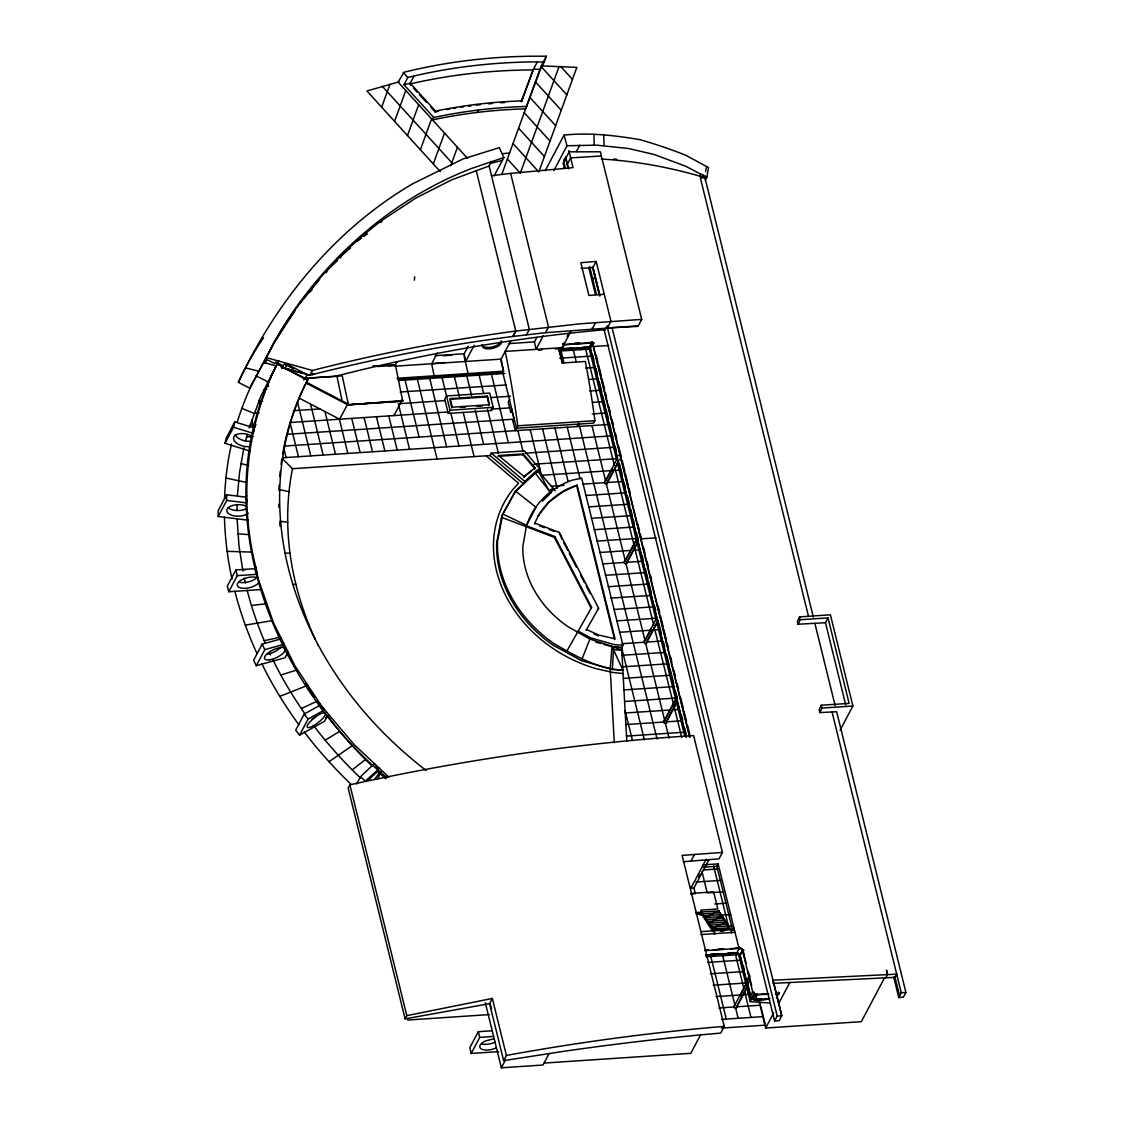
<?xml version="1.0" encoding="UTF-8"?>
<svg xmlns="http://www.w3.org/2000/svg" width="1124" height="1124" viewBox="0 0 1124 1124"><rect width="100%" height="100%" fill="white"/><g stroke="black" fill="none" stroke-linecap="round" stroke-linejoin="round"><path stroke-width="1.5" d="M237.038 509.664L237.094 504.985M689.686 737.33L591.983 341.598L591.73 343.017L564.346 344.787M501.992 515.565L515.523 491.09L536.008 507.275L526.538 525.329L522.829 546.447A98.35 81.813 27.9 0 0 567.732 626.504L589.875 639.092L613.676 646.862L612.355 669.553L581.403 660.617L552.868 645.036A124.567 103.633 27.9 0 1 496.71 542.456L501.992 515.565L515.523 491.09L535.193 472.965L538.593 471.363L539.857 468.947L524.43 450.921L491.314 453.127L490.05 455.529L292.479 468.708L282.756 459.042M237.417 495.67L239.524 472.628L243.922 447.774M612.032 646.328L610.206 668.935L614.294 742.739M414.391 280.157L414.658 276.715M592.025 342.047L591.66 342.82M739.269 947.054L739.227 948.684L739.03 947.153M757.211 994.333C756.972 997.213 756.761 991.888 757.239 994.333M613.409 649.532L613.676 646.862L621.614 647.564L622.893 645.162L581.684 478.093L571.863 480.243A98.35 81.813 27.9 0 0 526.987 524.472L526.313 526.72M372.985 366.269L395.395 364.738L402.687 401.071L347.864 404.851L348.019 403.404L339.645 419.21L300.206 398.655M705.563 171.536L706.546 166.408M292.479 468.708C284.864 506.868 286.564 546.629 295.893 584.325A340.937 283.641 27.9 0 0 304.632 613.339L305.503 615.741A340.937 283.641 27.9 0 0 315.296 639.528M231.474 443.966L229.942 451.272A406.495 338.183 27.9 0 0 226.458 473.499L225.671 481.002A406.495 338.183 27.9 0 0 224.533 499.14M225.039 443.306L226.261 437.938L234.775 421.865L254.15 427.921L255.007 426.305L252.844 433.26L233.553 427.232L225.039 443.306L249.865 451.075M233.553 427.232L234.775 421.865M562.857 344.365C565.316 342.23 562.126 346.164 563.588 343.27M245.496 441.1L247.224 434.482M249.121 427.921L260.923 396.041L278.808 360.888M381.654 107.159L390 84.216M394.566 121.35L405.778 90.51M407.478 135.54L418.69 104.701M420.39 149.731L431.602 118.891M433.302 163.921L444.514 133.082M450.71 165.776L457.44 147.272M522.239 99.024L523.264 96.214M521.185 101.666L533.071 69.955L537.328 61.918L544.185 62.185L546.348 56.228L531.75 56.214A570.416 474.553 27.9 0 0 403.994 72.259L398.135 82.094L467.486 158.329M521.55 101.652L533.493 69.154L540.363 69.421L544.185 62.185M501.782 174.417L541.037 66.456L566.861 94.838M526.903 106.443A521.269 433.667 27.9 0 0 433.808 117.5L432.529 119.903A521.269 433.667 27.9 0 1 525.625 108.845L540.363 69.421M559.134 66.386L520.3 173.18L507.388 158.99M237.164 422.385A406.495 338.183 27.9 0 1 241.871 408.335L244.484 401.423A406.495 338.183 27.9 0 1 253.392 381.148M589.875 639.092L581.403 660.617M276.237 365.75L276.265 365.665C203.332 507.641 270.336 681.2 386.811 777.653M549.018 490.64L550.943 492.902L553.106 488.336L549.018 490.64L538.593 471.363L535.15 473.063L515.101 491.891M840.064 730.277L852.891 706.027L830.411 614.828L799.543 616.893L797.38 621.389L798.082 624.241L825.466 622.71L828.023 617.891L800.246 619.745L798.082 624.241M828.023 617.891L849.112 703.385L821.321 705.226L819.157 709.736L819.86 712.574L836.663 711.759L905.902 992.45L903.387 997.185L898.75 997.494L893.721 977.079M819.86 712.574L822.023 708.078L821.321 705.226M494.181 175.836L503.847 157.571L499.323 147.666L462.877 159.004L412.634 183.816C334.994 229.268 276.265 301.443 238.344 382.329L249.837 388.216L275.38 340.207C302.651 293.589 339.139 252.577 382.315 220.121L416.147 197.88L451.876 179.77L489.123 165.987L491.539 161.463M274.101 342.202L263.719 362.49L276.406 366.002M249.837 388.216L280.213 331.678A424.38 379.364 -21 0 1 300.052 302.005M704.579 176.665L706.069 176.861L685.528 166.183L654.098 154.48L628.485 148.508L596.633 145.165L567.002 145.741L553.851 170.567M433.808 117.5L403.98 84.707L407.815 77.472L418.676 74.929A563.855 469.101 27.9 0 1 532.79 61.918L537.328 61.918M411.272 85.691L409.782 84.047L414.039 76.011M280.775 331.678L294.024 312.107M263.719 362.49L265.334 362.897L267.034 359.68L274.846 363.614L275.703 361.998L283.206 365.876M295.106 309.943L276.448 339.392M305.082 297.158L319.666 279.286M326.199 272.739L327.899 269.521L337.551 260.487M281.787 368.56L284.203 364.007L293.87 368.939M340.389 258.014L341.808 255.331L350.477 248.053M252.844 433.26L253.687 431.658M218.197 516.506L226.711 500.433L246.282 502.849L247.125 501.248L245.945 497.159L226.612 494.771L218.098 510.844L218.197 516.506L248.263 520.215M292.31 371.988L304.492 378.676L307.077 378.507M430.731 107.075L435.1 111.88L438.908 110.391A527.83 439.133 27.9 0 1 521.606 100.865L521.972 100.851M381.036 222.566L382.343 220.093M303.789 380.01L304.576 378.142M306.543 379.491L307.259 378.142L342.23 375.809L348.314 404.148L347.864 404.851L307.091 383.607L307.569 379.659M565.934 157.964L569.18 151.838L600.356 151.796L641.692 319.385L579.886 323.838L515.79 331.06A800.021 356.364 -13.9 0 0 317.46 369.178L312.416 370.498L309.887 375.276L307.077 374.545M245.945 497.159L246.788 495.558M307.386 380.46L307.091 383.607L306.796 381.12M476.183 105.178L476.604 104.377M477.082 112.456L478.36 110.04M426.249 770.516A358.963 298.647 27.9 0 1 307.639 379.968L277.122 364.078C245.973 426.432 238.695 499.618 255.794 567.072L254.951 568.688L235.857 569.952L227.343 586.026L228.748 591.73L259.616 589.678M228.748 591.73L237.262 575.657L235.857 569.952M256.103 574.406L257.199 572.776L255.794 567.072M237.262 575.657L256.356 574.378L257.199 572.776M347.864 404.851L403.066 400.495M348.44 404.682L348.019 403.404M546.348 56.228L541.248 65.88L576.837 67.384L538.817 171.944L512.994 143.563M396.913 361.872L395.044 365.412L373.168 366.312M280.86 637.589L280.017 639.205L262.145 644.136L253.631 660.209L256.3 665.703L285.032 657.765L288.123 651.92M256.3 665.703L264.8 649.63L282.742 644.67L283.599 643.068L280.017 639.205M393.906 415.585L402.266 399.779L402.617 401.212L347.934 404.724M433.33 377.285L434.117 375.809L431.658 363.74L437.377 352.936M545.154 170.806L564.051 135.105C589.369 132.407 615.151 135.442 640.132 139.699A333.744 172.478 2.7 0 1 685.514 155.154L708.499 167.574L706.841 177.297L705.212 180.36M463.833 354.411L468.202 346.15M567.423 164.02L570.669 157.88L601.382 155.983M464.1 355.985L468.062 373.547L467.289 375.023M576.345 151.614L579.745 145.193M464.914 360.706L465.617 361.478L474.202 345.251M448.265 413.421L444.753 399.175L446.467 395.957L489.671 393.077L493.183 407.324L491.483 410.541L448.265 413.421L449.979 410.204L442.083 377.622M256.96 572.79L258.155 578.691L273.553 622.949L294.98 665.872L320.27 704.003L319.427 705.605L304.197 714.077L295.696 730.15L299.574 735.138L324.583 721.229L327.674 715.384M299.574 735.138L308.088 719.065L323.206 710.663L324.049 709.047L320.27 704.003M476.225 170.609L515.79 331.06L512.909 336.469A764.545 340.558 -13.9 0 0 314.832 373.983L312.472 374.489L312.233 373.154L312.57 374.573M500.686 359.919L510.9 340.628M489.446 404.71L489.024 405.525L487.324 396.098L450.204 398.57L452.326 407.183L489.446 404.71L487.324 396.098M559.092 350.351L562.225 363.01L585.365 361.464L586.587 367.984A397.053 131.353 86.2 0 1 594.933 420.671L593.655 423.088L516.492 428.23L502.779 372.662L503.566 371.187L501.107 359.118L394.608 366.213M526.425 334.896L529.348 329.402L489.123 165.987M543.342 335.584L536.05 349.367L534.476 341.893L536.879 337.369M509.776 399.287L508.245 402.181L510.718 412.157L512.249 412.058L514.356 420.601L512.825 420.699L515.284 430.675L517.771 425.813A397.053 131.353 86.2 0 0 506.601 358.416L505.126 351.152M515.79 331.06L512.909 336.469L545.547 332.676L548.526 327.042L510.633 173.391L491.441 175.737M542.218 348.96L541.698 349.957L538.326 350.182M510.718 412.157L512.207 409.347M599.921 295.837L592.938 267.582L596.198 261.442L580.841 262.707L588.92 295.472L604.276 294.221L610.95 321.281L607.466 327.871L637.982 326.382L641.692 319.385M512.825 420.699L514.314 417.889M558.67 348.819L559.204 347.822L562.225 363.01M567.1 336.455L568.716 333.378M555.284 349.044L561.789 348.552L570.795 331.538M561.93 349.325L564.431 344.267L561.93 349.325L589.524 347.513M498.016 456.344L522.857 454.686L523.278 453.885L535.249 467.879L534.336 469.003M683.252 861.701L719.009 858.834L722.423 852.414L693.606 735.574A1082.904 482.365 -13.9 0 0 349.873 784.833L348.173 788.05L405.104 1018.864L489.586 1003.648L492.34 998.449L406.804 1015.646L405.104 1018.864M580.546 349.69L581.825 347.274M595.594 322.546L592.418 328.545L592.25 327.829M356.645 783.99L360.523 776.684L374.376 763.575L378.24 769.603L365.286 781.054L360.523 776.684M561.874 349.086L589.299 347.26L591.856 342.441L592.868 343.003L590.409 348.033L617.54 458.058M589.355 347.499L592.25 342.736M616.725 460.236L589.313 349.1L590.592 346.698M686.09 737.063L590.142 348.047L592.404 342.82M501.276 519.176L502.793 514.047L526.538 525.329M539.857 468.947L536.429 470.661L524.866 481.508L523.587 483.924L490.05 455.529M605.148 329.753L607.115 326.452L777.204 1016.054L774.605 1020.971L779.227 1020.662L781.784 1015.829L612.046 327.646M378.24 769.603L379.083 768.001M535.15 473.063L550.943 492.902M377.608 778.707L381.486 771.401M601.354 159.032A406.944 333.659 30.7 0 1 699.521 176.075L700.702 173.841M703.849 175.611L703.048 177.128L699.521 176.075M577.019 426.572L578.551 423.678M538.031 515.916L548.709 502.344L562.871 491.75L577.16 485.175L615.053 638.811L598.952 635.088L586.503 629.566L586.082 630.367L598.614 608.239L559.218 532.369L535.066 523.222L534.631 524.037C541.417 505.154 558.375 491.272 577.16 485.175M554.82 536.541L591.603 607.382L591.182 608.182L554.385 537.342L554.82 536.541L526.735 525.906M559.218 532.369L562.014 539.365M616.809 459.365L604.473 482.674L582.864 484.107M618.818 455.642L620.097 453.239M611.99 469.2L605.667 481.142L591.955 425.575M626.855 561.55A1.644 1.363 27.9 0 1 626.546 563.658A1.644 1.363 27.9 0 1 624.241 562.702A1.644 1.363 27.9 0 1 625.337 560.932L606.37 483.994A1.644 1.363 27.9 0 0 607.564 482.463L617.582 463.524M595.678 562.801L596.099 562M566.187 652.313L591.603 607.382M577.708 631.899L578.143 631.098L590.55 637.814L614.8 644.74L622.893 645.162M598.179 609.053L598.614 608.239M636.493 539.155L624.157 562.464L602.548 563.897M625.337 560.932L637.687 537.623L636.957 537.862A1.644 1.363 27.9 0 0 637.575 540.335L637.856 540.419M637.111 542.878L626.04 563.784L645.021 640.722L651.344 628.78M636.493 544.775L627.234 562.253L642.675 561.227M656.177 618.945L643.827 642.254L622.218 643.687M666.209 721.13A1.644 1.363 27.9 0 1 665.914 723.238A1.644 1.363 27.9 0 1 663.596 722.282A1.644 1.363 27.9 0 1 664.706 720.512L645.724 643.574A1.644 1.363 27.9 0 0 646.918 642.043L656.95 623.103M492.214 1030.75L478.318 1031.677L469.804 1047.751L471.209 1053.455L498.649 1051.628M471.209 1053.455L479.723 1037.382L478.318 1031.677M675.847 698.735L663.511 722.044L625.871 724.544M664.706 720.512L677.041 697.203L675.805 692.187M676.465 702.458L665.408 723.364L669.061 738.215M675.847 704.355L666.588 721.833L681.116 720.863M722.423 852.414L682.113 855.406L724.278 1026.395L720.737 1033.082L705.661 1034.417A1377.378 613.535 -13.9 0 0 564.276 1051.235L503.65 1060.634L506.404 1055.436L492.34 998.449M549.116 1053.497L543.018 1065.018L501.346 1067.8L505.28 1060.354M691.063 861.012L694.576 854.366M708.738 860.057L693.958 887.988L690.867 888.199L706.195 859.228M698.524 877.268L700.168 874.177M733.972 928.003L732.693 930.419L716.873 866.295L718.152 863.892L703.202 864.89M702.078 911.986L702.781 914.838L703.301 913.868L720.273 912.73L719.767 913.7L719.065 910.847L702.078 911.986L701.573 912.955L700.87 910.103L717.843 908.979L713.628 891.88L691.316 893.369M720.273 912.73L720.976 915.582L721.496 914.613L704.523 915.737L704.003 916.706L703.301 913.868M705.731 917.62L706.434 920.472L706.954 919.502L723.926 918.364L723.42 919.334L722.718 916.481L705.731 917.62L705.226 918.589L704.523 915.737M712.742 922.003L707.656 922.34L708.162 921.371L725.149 920.247L725.851 923.099L722.451 923.324M709.385 923.254L710.087 926.106L710.607 925.136L727.579 923.998L727.059 924.968L726.357 922.13L709.385 923.254L708.865 924.223L708.162 921.371M718.545 911.831L719.065 910.847M727.579 923.998L728.282 926.85L728.802 925.881L711.815 927.005L711.309 927.988L710.607 925.136M730.712 930.602L730.01 927.764L713.038 928.888L712.518 929.857L711.815 927.005M722.198 917.465L722.718 916.481M832.055 712.04L901.279 992.731M714.625 934.255L714.26 930.77M725.149 920.247L724.629 921.216L723.926 918.364M725.851 923.099L726.357 922.13M731.598 933.117L731.232 929.632M705.731 955.231L736.768 953.166L739.269 948.108A3.007 2.501 27.9 0 1 742.739 950.525L743.919 955.33M769.701 998.772C749.413 1003.1 749.497 999.658 746.252 981.013L739.929 955.372L742.486 950.539A2.726 2.276 27.9 0 0 739.325 948.347L704.846 950.637M769.645 998.534L753.6 999.503L750.691 997.48L740.182 955.344L742.219 950.567L743.723 950.159M700.8 1034.431L690.796 1053.314L544.241 1063.065M747.881 971.361L749.385 977.459L746.603 982.404A1.644 1.363 27.9 0 0 746.125 983.683L733.789 1006.992L718.84 1007.975M739.718 996.496L746.041 984.568L738.665 954.641L705.97 956.819M747.896 983.303C747.151 987.364 747.811 982.179 750.045 980.128M748.022 985.003L735.686 1008.312L738.145 1018.288M746.898 987.841L736.866 1006.781L760.021 1005.235M750.144 996.763L752.701 991.944L742.486 950.539M751.296 998.281L753.951 993.841M754.12 993.686L750.27 1001.681L769.968 1003.015M752.181 999.222L754.85 994.192M752.602 999.194L755.159 994.375L767.144 994.052M754.471 999.545L757.028 994.726M754.513 999.784L757.253 994.824M776.389 998.084L778.932 993.265L775.56 993.49M884.518 977.908L861.335 1021.66L765.641 1028.039L773.691 1012.879M778.525 1003.774L789.793 982.545M777.204 1016.054L781.784 1015.829L772.989 980.212L896.741 974.157L895.041 977.36L899.607 995.892M898.75 997.494L901.308 992.675L905.902 992.45M607.466 327.871L607.353 325.988M563.517 160.676L564.796 158.526M592.896 279.806L594.807 276.574M885.67 977.824L887.581 974.592L886.527 970.321L887.581 974.592M896.713 974.199L895.041 977.36L772.806 983.36M702.191 176.875L703.174 175.232M300.052 302.005L305.377 294.924A430.408 385.307 -15.7 0 1 322.349 274.214L328.32 267.526A432.768 387.33 -10.4 0 1 353.484 242.363L360.087 236.462A432.08 385.939 -5.1 0 1 380.643 219.644L387.724 214.347A428.694 381.5 0 0 1 409.558 199.608L417.06 195A424.198 375.458 5 0 1 439.99 182.467L447.816 178.618A419.308 368.475 9.8 0 1 471.659 168.417L503.847 157.571M296.764 307.456L298.113 305.672M294.305 311.573L295.205 310.393M309.915 292.17L312.036 289.514M299.04 304.52L305.152 297.045M753.67 991.972L752.42 991.902L753.684 992.042M542.232 501.29L549.692 494.096M562.829 344.127C566.032 343.185 561.55 344.38 563.77 344.801M593.978 343.143L592.46 343.466L593.936 342.834M352.205 769.87L365.441 759.529M357.699 240.958L361.352 238.232M363.797 236.419L367.52 233.778M329.023 761.693L352.233 745.662M535.249 467.879L534.771 468.202A127.63 106.19 27.9 0 0 524.177 476.59L498.452 455.543L523.278 453.885M564.192 343.312L564.389 344.843L563.981 343.466M325.173 740.168L339.757 731.303M325.51 717.829L328.039 716.48M617.624 457.904L617.287 458.072A1.644 1.363 27.9 0 0 617.891 460.545L618.706 460.685L606.37 483.994A1.644 1.363 27.9 0 1 604.557 482.913A1.644 1.363 27.9 0 1 605.274 481.213M656.978 617.483L656.641 617.652A1.644 1.363 27.9 0 0 657.245 620.125L658.06 620.265L645.724 643.574A1.644 1.363 27.9 0 1 643.912 642.492A1.644 1.363 27.9 0 1 644.628 640.792M593.191 342.848L592.769 343.607M301.33 708.513L317.108 701.236A373.716 310.912 27.9 0 0 318.598 703.399M279.82 696.374L307.007 685.612M749.357 976.545L750.073 975.899L748.879 976.573M273.034 659.999L274.284 662.528A393.386 327.281 27.9 0 0 280.831 675.046L296.23 670.171M314.832 373.983L309.887 375.276L281.169 367.323M398.879 81.897L366.916 90.974L440.341 171.663M490.528 163.373L502.344 160.409M403.98 84.707L410.204 83.246L435.522 111.079M409.782 84.047L414.419 82.965A563.855 469.101 27.9 0 1 528.533 69.955L533.071 69.955M264.224 640.722L280.255 637.182M435.1 111.88L438.486 111.192M677.041 697.203L676.311 697.442A1.644 1.363 27.9 0 0 676.929 699.915L677.21 699.999M506.404 1055.436L508.821 1054.986A1082.904 482.365 -13.9 0 1 709.202 1027.659L724.278 1026.395M234.888 591.322L234.874 591.266A406.157 337.903 27.9 0 0 245.327 625.113L272.036 620.687M493.942 1038.759L485.428 1040.922A11.479 5.114 -13.9 0 0 481.213 1048.875A11.479 5.114 -13.9 0 0 496.485 1047.849M251.425 605.471L266.388 603.728M510.633 173.391L573.057 167.631L568.856 150.518M545.547 332.676L638.277 325.82M431.658 363.74L444.964 362.532M581.052 268.453L592.938 267.582M508.751 343.607L534.476 341.893M563.602 344.084L564.374 344.028M574.659 343.34L579.801 343.003M569.573 343.93L579.858 343.242M586.714 342.778L591.856 342.441M564.487 344.506L591.912 342.68M435.311 355.676L464.17 353.751L465.617 361.478M505.182 351.419L562.295 347.625M443.46 355.76L451.946 355.198M565.105 348.398L573.465 347.836M583.286 347.175L589.131 346.796M593.894 346.473L608.73 345.49M559.049 351.124L589.313 349.1M377.538 366.579L381.036 366.34M388.033 365.876L393.288 365.525M559.654 358.205L592.067 356.055M304.646 378.409L334.966 376.385L358.387 370.569A786.603 350.379 -13.9 0 1 605.19 329.669M397.067 378.282L503.566 371.187L501.079 361.549M397.98 379.645L502.779 372.662M263.929 389.494L266.571 389.311M398.865 380.502L504.943 373.435M585.618 368.068L593.332 367.548M258.604 401.437L262.777 401.156M400.13 392.009L506.025 384.956M588.428 379.462L597.687 378.844M449.769 399.371L486.903 396.898M259.082 412.986L253.968 413.323L241.871 408.335M293.364 410.696L319.918 408.939M399.863 403.614L445.104 400.594M491.244 397.517L510.521 396.238M589.693 390.969L598.966 390.351M460.334 407.436L465.406 407.099M477.208 406.312L482.28 405.975M449.979 410.204L493.183 407.324M249.964 425.181L256.047 424.774M447.914 411.988L290.006 422.512L298.436 456.709M509.65 407.886L491.132 409.122L491.483 410.541M592.517 402.364L603.307 401.647M246.549 436.997L252.703 436.576M286.634 434.328L514.005 419.182M592.236 413.969L606.131 413.042M517.771 425.813L594.933 420.671M284.822 446.031L608.941 424.436M283.065 457.735L611.751 435.845M525.048 453.197L614.561 447.24M534.069 464.184L615.826 458.733M541.909 475.241L620.181 470.029M551.294 486.214L564.15 485.357M607.564 482.463L621.446 481.536M585.674 495.501L625.801 492.832M588.484 506.91L628.611 504.226M591.294 518.304L631.421 515.635M594.104 529.699L632.7 527.128M596.914 541.094L637.055 538.424M641.228 538.832L656.135 537.834M599.738 552.502L630.606 550.437M635.229 550.128L638.32 549.931M292.816 584.522L295.893 584.325M605.358 575.291L643.94 572.72M608.168 586.7L648.295 584.016M610.978 598.094L651.105 595.425M613.788 609.489L653.915 606.819M616.598 620.884L655.18 618.312M619.408 632.292L659.535 629.609M646.918 642.043L660.814 641.116M622.036 655.278L665.155 652.412M622.682 666.827L668.007 663.806M623.314 678.376L669.749 675.285M623.961 689.911L674.33 686.553M624.593 701.46L675.426 698.074M625.239 712.995L670.101 710.017M674.807 709.694L678.278 709.469M822.023 708.078L852.891 706.027M626.518 736.094L683.954 732.258M701.938 867.292L716.873 866.295M703.202 869.99L717.814 869.021M695.939 882.059L720.625 880.415M690.726 894.001L695.363 893.692L693.958 887.988M723.449 891.824L707.221 892.892L701.994 871.732M714.836 903.977L726.259 903.218M695.615 912.632L701.39 912.238L700.547 913.854L696.206 914.135M713.459 912.168L716.845 911.943M709.581 914.374L712.967 914.149M719.262 915.273L730.755 914.5M705.703 916.594L709.089 916.369M717.098 917.802L720.498 917.577M713.234 920.022L716.62 919.783M716.873 925.656L720.273 925.431M731.879 926.007L728.493 926.232L713.628 865.986M713.009 927.876L716.395 927.637M726.104 928.958L729.504 928.733M730.361 929.183L713.389 930.321L712.799 931.431L700.926 913.124M700.997 931.656L734.323 929.436M720.526 931.29L723.926 931.065M700.954 934.55L735.026 932.288M704.72 950.159L708.176 949.935M718.517 949.246L723.687 948.895M735.756 948.094L739.213 947.869A3.274 2.726 27.9 0 1 742.992 950.511L746.167 963.338M704.776 950.398L708.232 950.173M713.403 949.822L723.744 949.134M730.642 948.684L739.269 948.108M710.677 954.178L717.562 953.714M727.888 953.026L734.773 952.576M705.675 954.993L736.712 952.927A3.007 2.501 27.9 0 1 740.182 955.344M707.6 962.383L740.309 960.205M710.41 973.791L743.119 971.614M749.062 976.18L746.519 980.999M713.22 985.186L745.929 983.008M716.03 996.581L748.739 994.403M754.738 994.403L752.939 991.888M762.03 994.15L767.088 993.813M768.872 994.178L756.143 994.923L752.701 991.944M775.616 993.728L778.932 993.265M407.548 1020.044L489.46 1014.579M751.534 999.264L761.06 998.632M721.65 1019.384L762.831 1016.644M479.723 1037.382L493.619 1036.454M721.552 1028.081L764.938 1025.186M813.34 617.16L704.945 177.69L700.364 177.915L808.339 615.685M242.601 569.671L246.001 569.615M227.16 551.35L251.72 552.081M285.299 553.078L290.02 553.219M591.8 342.202L593.219 343.199M589.299 347.26L590.409 348.033M613.535 647.143L621.614 647.564L644.375 739.859M612.355 669.553L622.865 670.115L614.14 651.119M237.881 533.802L248.207 534.602M622.865 670.115C597.532 668.864 575.137 655.826 553.711 643.42A124.567 103.633 27.9 0 1 497.567 540.855L502.133 517.56L554.385 537.342M615.081 649.714L621.769 650.389L613.676 646.862M623.047 673.571L612.243 672.363L596.184 668.682A127.855 106.373 27.9 0 1 512.418 490.022L518.571 483.292L486.088 455.796M279.806 521.255L287.716 522.239M225.98 477.995L246.465 482.449M279.567 489.642L289.023 491.694M245.931 367.998L258.829 371.229M742.571 950.932L743.765 950.454M240.873 463.51L248.713 465.575M705.703 176.988L706.841 177.297L704.846 176.173L704.158 177.452L703.034 177.142L704.945 177.69M284.85 368.152L302.525 373.238M283.838 367.857L305.054 378.381L307.105 374.503L287.154 364.345L285.117 368.236L282.391 367.436M312.416 370.498L265.798 357.46M595.748 642.071L600.595 643.448M603.827 644.375L611.906 646.679M539.464 525.863L544.297 527.69M549.13 529.516L553.963 531.343M593.865 633.824L598.53 635.889M263.887 362.181L265.334 362.897M256.047 375.88L267.751 381.753M307.512 382.806L348.314 404.148M563.096 343.888L563.869 344.422M405.525 380.053L404.935 379.645L419.097 437.081M491.314 453.127L524.866 481.508M379.336 772.848L379.898 773.368A373.716 310.912 27.9 0 0 385.939 778.777M388.89 777.204L354.383 744.819L324.049 709.047L319.427 705.605L323.206 710.663M560.693 66.456L572.467 79.411M535.431 81.869L561.255 110.25M529.826 97.296L555.649 125.677M524.22 112.723L550.043 141.104M518.6 128.15L544.423 156.531M403.235 72.456L407.815 77.472M413.632 88.276L417.144 92.14M419.491 94.725L426.375 102.284M382.343 86.337L451.82 162.699M538.593 471.363L555.186 490.767M522.857 454.686L534.827 468.68M563.616 344.899L563.335 343.747M304.197 714.077L308.088 719.065M304.267 732.019L306.178 734.506A406.495 338.183 27.9 0 0 328.545 761.187L330.695 763.533A406.495 338.183 27.9 0 0 350.843 784.088M314.551 726.806L315.394 727.931A393.386 327.281 27.9 0 0 324.485 739.339L326.367 741.601A393.386 327.281 27.9 0 0 337.945 754.892L339.926 757.056A393.386 327.281 27.9 0 0 360.692 778.173M327.815 716.185L329.402 718.278A373.716 310.912 27.9 0 0 339.279 730.726L340.965 732.764A373.716 310.912 27.9 0 0 351.461 744.819L353.259 746.8A373.716 310.912 27.9 0 0 364.359 758.433L366.255 760.344A373.716 310.912 27.9 0 0 372.016 765.992M305.854 683.715L307.203 685.935M563.616 542.471L567.634 550.212M569.25 553.303L576.486 567.241M580.504 574.982L584.522 582.724M586.124 585.815L590.142 593.57M261.864 663.834L263.213 666.56A406.495 338.183 27.9 0 0 279.609 696.037L281.239 698.664A406.495 338.183 27.9 0 0 298.647 724.474M317.502 644.221L318.106 645.471M262.145 644.136L264.8 649.63M264.857 642.197L263.775 639.64A393.386 327.281 27.9 0 1 257.691 624.157L256.764 621.572A393.386 327.281 27.9 0 1 251.579 605.948L250.778 603.335A393.386 327.281 27.9 0 1 247.842 592.854L247.168 590.24M746.139 983.697L746.266 984.048A1.644 1.363 27.9 0 0 747.207 984.863M564.051 135.105L567.002 145.741M490.19 1003.788L491.567 1008.748M681.748 737.372L654.913 629.918M657.048 739.016L578.804 423.144M592.727 266.627L599.809 295.331M825.466 622.71L845.726 704.846M814.886 623.427L835.132 705.563M799.543 616.893L800.246 619.745M596.184 261.442L604.276 294.221M565.667 156.995L568.561 168.726M565.428 157.458L568.182 168.586M592.362 266.655L599.528 295.682M565.4 168.347L563.756 161.645L565.667 158.428L563.082 163.317L564.346 168.431M589.622 266.571L596.479 294.333M588.723 267.329L595.453 294.614M603.869 328.714L774.605 1020.971M759.613 1001.54L760.442 1004.926M760.864 1006.64L766.132 1027.996M759.22 1001.976L765.641 1028.039M596.156 355.128L597.842 361.942M598.685 365.356L601.199 375.585M602.043 378.999L604.572 389.227M605.4 392.641L606.665 397.756M608.772 406.27L610.037 411.398M612.13 419.912L613.395 425.027M615.502 433.555L616.767 438.669M618.86 447.197L621.389 457.426M622.232 460.84L624.747 471.068M625.59 474.469L628.119 484.711M628.962 488.111L630.213 493.225M637.786 523.924L639.472 530.739M640.315 534.153L641.565 539.267M643.673 547.795L644.937 552.91M647.031 561.424L648.295 566.538M650.403 575.067L651.667 580.181M657.976 605.752L659.648 612.58M660.49 615.98L663.019 626.223M663.863 629.623L666.377 639.851M667.22 643.265L668.485 648.379M670.578 656.908L671.843 662.022M673.95 670.55L675.215 675.664M677.308 684.179L678.573 689.307M680.68 697.821L683.195 708.05M684.038 711.464L686.567 721.692M687.41 725.106L689.925 735.335M748.134 971.361L751.647 985.579M658.2 607.775L659.451 612.819M592.699 343.227L689.841 737.077M592.671 355.114L593.922 360.172M596.001 368.588L597.237 373.632M599.317 382.062L601.804 392.164M602.633 395.522L605.134 405.638M605.962 408.996L608.449 419.097M609.278 422.469L610.95 429.199M611.779 432.571L613.016 437.629M615.095 446.045L616.345 451.089M619.535 464.029L622.008 474.061M624.073 482.421L625.309 487.437M627.375 495.81L629.847 505.842M630.676 509.186L632.32 515.874M633.149 519.218L634.386 524.234M636.451 532.607L638.039 539.042M642.099 555.523L643.335 560.539M645.401 568.899L647.874 578.944M648.703 582.288L651.175 592.32M654.477 605.71L655.713 610.725M658.889 623.609L661.362 633.641M663.427 642.001L664.663 647.017M666.729 655.39L669.202 665.422M670.03 668.766L673.74 683.813M681.467 715.117L682.704 720.147M684.769 728.507L686.005 733.536M718.152 863.892L739.114 948.909M743.217 965.53L744.453 970.518M748.429 986.675L750.073 993.307M618.144 460.531L656.894 617.638M657.498 620.111L686.357 737.091M617.427 463.088L656.093 619.816M656.795 622.668L684.727 735.939M746.392 986.001L750.27 1001.681M735.714 955.555L743.751 988.122M744.552 991.368L750.972 1017.431M585.435 348.215L614.35 465.462M615.545 470.338L653.704 625.042M573.479 350.66L576.303 362.068M722.479 954.782L734.984 1005.46M713.038 928.888L713.74 931.74M706.954 919.502L707.656 922.34M561.41 347.19L561.761 348.623M710.621 955.569L726.287 1019.075M560.736 349.859L563.953 362.883M690.515 886.766L690.867 888.199M567.269 427.218L580.026 478.964M576.724 485.975L614.617 639.626M625.099 710.579L632.517 740.646M554.919 428.033L568.056 481.325M542.569 428.862L557.237 488.308M530.219 429.677L541.276 474.511M517.869 430.506L523.096 451.679M496.597 373.997L496.246 372.564L486.987 373.182L487.338 374.615M491.118 372.915L508.343 442.73M479.119 375.163L483.573 393.203M487.563 409.347L498.396 453.323M466.783 375.978L471.644 395.69M475.213 410.176L483.643 444.373M454.433 376.807L459.294 396.519M463.214 412.424L474.103 456.597M450.134 400.804L451.904 407.998M450.864 413.239L458.957 446.017M429.733 378.451L446.607 446.832M417.383 379.266L437.067 459.056M398.317 403.713L409.558 449.305M388.778 415.936L397.222 450.134M376.428 416.751L384.872 450.949M364.092 417.58L372.522 451.778M351.742 418.395L360.172 452.593M489.586 1003.648L503.65 1060.634M485.287 1002.706L501.346 1067.8M339.35 419.055L347.822 453.422M324.948 411.553L335.472 454.237M307.217 378.24L307.639 379.968M310.547 404.05L323.136 455.065M297.537 402.153L310.786 455.88M267.512 382.216L268.538 386.375M283.684 447.759L286.086 457.524M259.293 399.793L260.487 404.612M349.873 784.833L406.804 1015.646M251.692 419.828L253.771 428.23M254.951 568.688L256.356 574.378M245.383 582.878L244.315 578.143M336.919 376.161L342.118 400.903M242.868 571.048L238.906 545L237.122 518.838M621.614 647.564L626.785 741.039M307.259 378.142L307.372 380.038M603.743 135.077L604.024 145.544M593.95 134.374L594.231 145.08M224.477 517.279L224.519 519.007A406.495 338.183 27.9 0 0 226.95 549.805L228.017 557.532A406.495 338.183 27.9 0 0 232.008 579.169M226.612 494.771L226.711 500.433M613.634 159.032A432.824 354.875 30.7 0 1 616.626 159.299M736.726 1006.416A1.644 1.363 27.9 0 1 736.065 1008.228A1.644 1.363 27.9 0 1 733.93 1007.357A1.644 1.363 27.9 0 1 734.59 1005.53M238.344 382.329A419.617 349.1 27.9 0 1 263.578 337.734M280.045 526.116A358.963 298.647 27.9 0 1 279.75 522.716M278.892 507.444A358.963 298.647 27.9 0 1 278.822 504.058M278.935 490.401A358.963 298.647 27.9 0 1 279.159 485.161M279.764 476.464A358.963 298.647 27.9 0 1 280.255 471.279M281.07 464.381A358.963 298.647 27.9 0 1 281.801 459.252M282.616 454.166A358.963 298.647 27.9 0 1 291.186 419.238M291.72 417.622A358.963 298.647 27.9 0 1 306.796 381.584M305.068 713.909A393.386 327.281 27.9 0 1 301.78 709.174L300.164 706.785A393.386 327.281 27.9 0 1 290.835 692.3L290.695 692.075A387.429 322.321 27.9 0 1 280.958 675.271M270.589 654.941A393.386 327.281 27.9 0 1 269.409 652.398M256.665 652.875A406.495 338.183 27.9 0 1 245.327 625.113M368.391 780.463A11.479 1.897 -47.5 0 1 378.718 771.345A11.479 1.897 -47.5 0 1 374.503 779.297M281.197 646.974A11.479 4.215 -25.8 0 1 266.781 654.351M316.532 715.693A11.479 3.035 -37.9 0 1 311.84 719.332M259.251 581.951A11.479 5.114 -13.9 0 1 242.77 588.288A11.479 5.114 -13.9 0 1 240.578 580.476A11.479 5.114 -13.9 0 1 258.183 578.172M256.693 577.722A11.479 5.114 -13.9 0 1 239.047 582.19M248.207 513.204A11.479 5.789 -0.9 0 1 231.685 515.242A11.479 5.789 -0.9 0 1 229.493 506.812A11.479 5.789 -0.9 0 1 246.395 506.236M246.297 508.765A11.479 5.789 -0.9 0 1 228.242 507.767M250.399 446.509A11.479 6.21 12.9 0 1 235.548 442.252A11.479 6.21 12.9 0 1 237.628 434.117A11.479 6.21 12.9 0 1 252.844 436.955M251.636 441.142A11.479 6.21 12.9 0 1 235.141 434.623M495.08 1042.159A11.479 5.114 -13.9 0 1 481.578 1043.915M702.078 914.234A1.644 1.363 27.9 0 1 698.973 913.348M314.2 696.894A373.716 310.912 27.9 0 1 308.566 688.141M756.986 994.487A3.274 2.726 27.9 0 1 753.192 991.846M619.9 459.154A1.644 1.363 27.9 0 1 619.872 459.885M523.756 477.391A127.63 106.19 27.9 0 1 531.568 470.97M736.768 953.166A2.726 2.276 27.9 0 1 739.929 955.372M501.107 340.853A9.835 4.384 -13.9 0 1 492.509 348.398A9.835 4.384 -13.9 0 1 482.575 344.942M501.023 341.682A9.835 4.384 -13.9 0 1 490.893 347.218A9.835 4.384 -13.9 0 1 482.027 344.731M502.456 153.665A472.066 392.74 27.9 0 1 509.551 153.033M447.183 109.548A527.83 439.133 27.9 0 1 449.684 109.098M453.436 108.452A527.83 439.133 27.9 0 1 455.951 108.045M460.981 107.258A527.83 439.133 27.9 0 1 463.51 106.878M468.553 106.162A527.83 439.133 27.9 0 1 471.097 105.825M477.517 105.01A527.83 439.133 27.9 0 1 480.229 104.701M488.35 103.844A527.83 439.133 27.9 0 1 492.424 103.464M500.602 102.79A527.83 439.133 27.9 0 1 504.704 102.509M707.291 860.001L708.879 859.72L707.291 860.001M778.707 992.323L778.904 993.841L778.707 992.323M313.357 725.781A11.479 3.035 -37.9 0 0 325.398 713.122A11.479 3.035 -37.9 0 0 310.238 721.552A11.479 3.035 -37.9 0 0 313.357 725.781M269.437 659.844A11.479 4.215 -25.8 0 0 285.398 649.56A11.479 4.215 -25.8 0 0 269.915 651.681A11.479 4.215 -25.8 0 0 269.437 659.844"/></g></svg>
